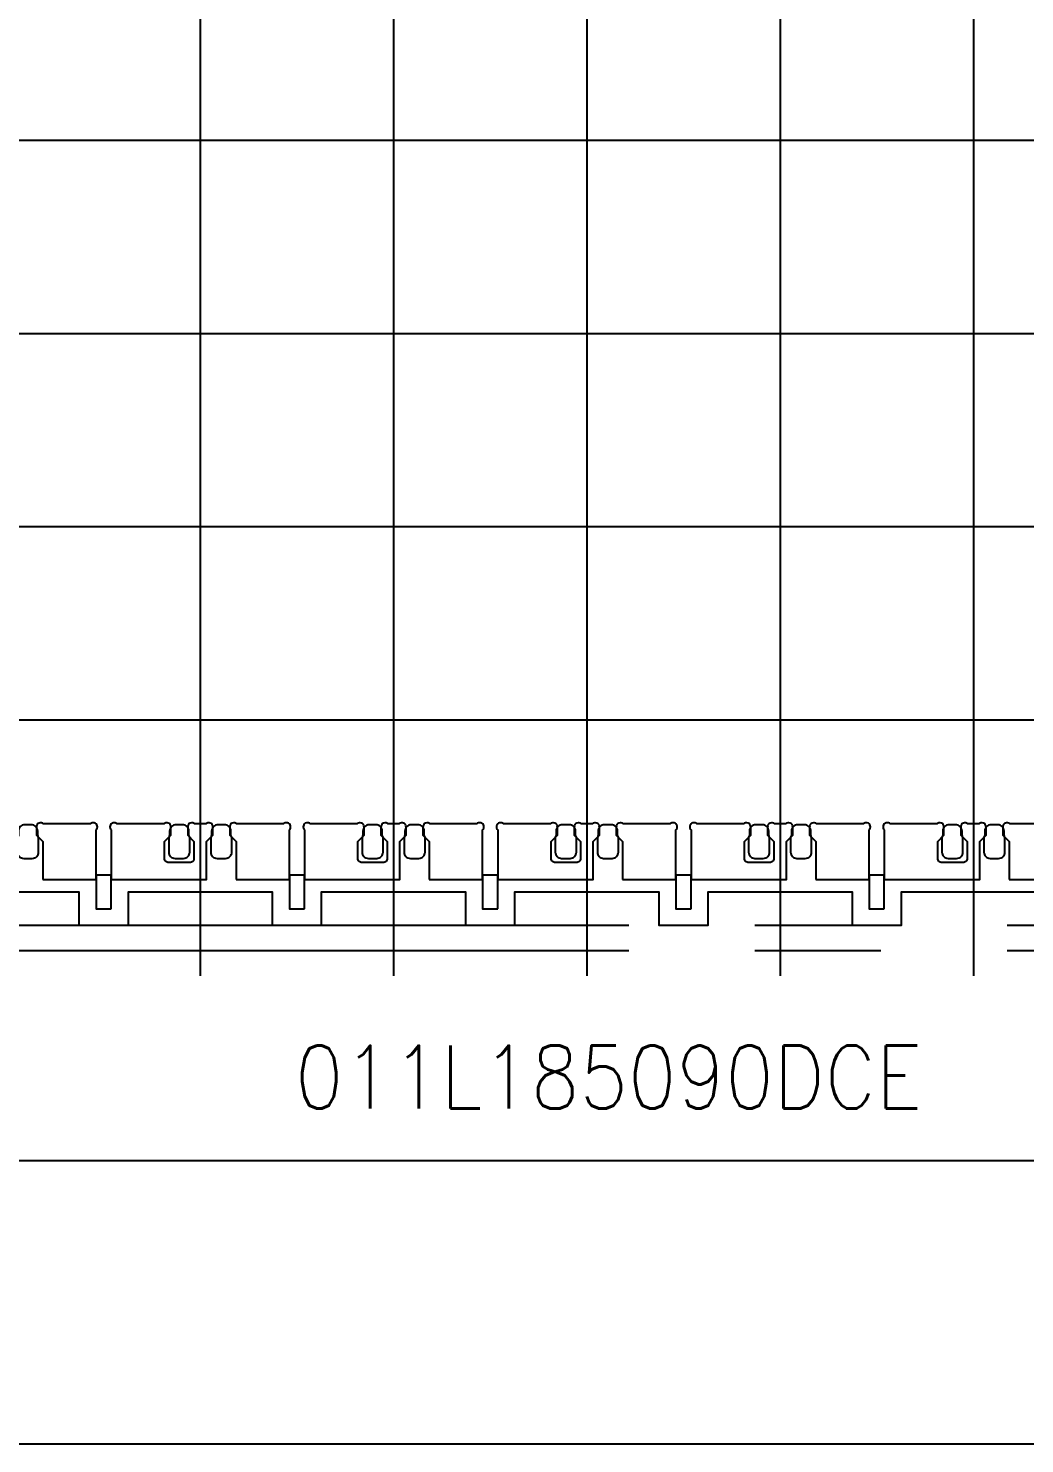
# Model space of a CAD drawing. Extents: x -105 to 405, y -68 to 126.
# Drawn here: x 269.91 to 281.76, y 27.81 to 44.66 of the extents above; entities that cross this region are included whole.
import ezdxf

# ---------------------------------------------------------------- set-up
doc = ezdxf.new("R2010")
doc.units = 0
doc.linetypes.add('PHANTOM', pattern=[15, 7.5, -1.5, 1.5, -1.5, 1.5, -1.5])
doc.layers.add('2', color=7, linetype='CONTINUOUS')
doc.layers.add('2D', color=4, linetype='CONTINUOUS')
doc.styles.add('ROMANS', font='romans.shx')

msp = doc.modelspace()

# ---------------------------------------------------------------- linework, layer by layer
at = {"layer": '2', "linetype": 'CONTINUOUS'}
msp.add_lwpolyline([(297.9078, 31.1749), (234.8045, 31.1749), (233.8045, 32.1749), (233.8045, 40.1749), (234.8045, 40.1749, 0.4142136), (235.8045, 41.1749), (235.8045, 48.1749, 0.4142136), (234.8045, 49.1749), (233.8045, 49.1749), (233.8045, 51.1749), (234.8045, 51.1749, 0.4142136), (235.8045, 52.1749), (235.8045, 59.1749, 0.4142136), (234.8045, 60.1749), (233.8045, 60.1749), (233.8045, 70.1749)], format="xyb", dxfattribs=at)
for points in [[(270.0795, 34.5249), (270.7145, 34.5249), (270.7145, 35.1142, 1.010051), (270.6438, 35.1849), (270.0902, 35.1849, 0.6718011), (270.0045, 35.1499), (270.0045, 35.0499), (270.0795, 34.9749), (270.0795, 34.7749)], [(272.0295, 34.7749), (272.0295, 34.9749), (272.1045, 35.0499), (272.1045, 35.1499, 0.6718011), (272.0188, 35.1849), (271.8902, 35.1849, 0.6718011), (271.8045, 35.1499), (271.8045, 35.0499), (271.8795, 34.9749), (271.8795, 34.7749, -0.4142136), (271.8295, 34.7249), (271.5795, 34.7249, -0.4142136), (271.5295, 34.7749), (271.5295, 34.9749), (271.6045, 35.0499), (271.6045, 35.1499, 0.6718011), (271.5188, 35.1849), (270.9652, 35.1849, 1.010051), (270.8945, 35.1142), (270.8945, 34.5249), (272.0295, 34.5249)], [(272.3795, 34.5249), (273.0145, 34.5249), (273.0145, 35.1142, 1.010051), (272.9438, 35.1849), (272.3902, 35.1849, 0.6718011), (272.3045, 35.1499), (272.3045, 35.0499), (272.3795, 34.9749), (272.3795, 34.7749)], [(274.3295, 34.7749), (274.3295, 34.9749), (274.4045, 35.0499), (274.4045, 35.1499, 0.6718011), (274.3188, 35.1849), (274.1902, 35.1849, 0.6718011), (274.1045, 35.1499), (274.1045, 35.0499), (274.1795, 34.9749), (274.1795, 34.7749, -0.4142136), (274.1295, 34.7249), (273.8795, 34.7249, -0.4142136), (273.8295, 34.7749), (273.8295, 34.9749), (273.9045, 35.0499), (273.9045, 35.1499, 0.6718011), (273.8188, 35.1849), (273.2652, 35.1849, 1.010051), (273.1945, 35.1142), (273.1945, 34.5249), (274.3295, 34.5249)], [(274.6795, 34.5249), (275.3145, 34.5249), (275.3145, 35.1142, 1.010051), (275.2438, 35.1849), (274.6902, 35.1849, 0.6718011), (274.6045, 35.1499), (274.6045, 35.0499), (274.6795, 34.9749), (274.6795, 34.7749)], [(276.6295, 34.7749), (276.6295, 34.9749), (276.7045, 35.0499), (276.7045, 35.1499, 0.6718011), (276.6188, 35.1849), (276.4902, 35.1849, 0.6718011), (276.4045, 35.1499), (276.4045, 35.0499), (276.4795, 34.9749), (276.4795, 34.7749, -0.4142136), (276.4295, 34.7249), (276.1795, 34.7249, -0.4142136), (276.1295, 34.7749), (276.1295, 34.9749), (276.2045, 35.0499), (276.2045, 35.1499, 0.6718011), (276.1188, 35.1849), (275.5652, 35.1849, 1.010051), (275.4945, 35.1142), (275.4945, 34.5249), (276.6295, 34.5249)], [(276.9795, 34.5249), (277.6145, 34.5249), (277.6145, 35.1142, 1.010051), (277.5438, 35.1849), (276.9902, 35.1849, 0.6718011), (276.9045, 35.1499), (276.9045, 35.0499), (276.9795, 34.9749), (276.9795, 34.7749)], [(278.9295, 34.7749), (278.9295, 34.9749), (279.0045, 35.0499), (279.0045, 35.1499, 0.6718011), (278.9188, 35.1849), (278.7902, 35.1849, 0.6718011), (278.7045, 35.1499), (278.7045, 35.0499), (278.7795, 34.9749), (278.7795, 34.7749, -0.4142136), (278.7295, 34.7249), (278.4795, 34.7249, -0.4142136), (278.4295, 34.7749), (278.4295, 34.9749), (278.5045, 35.0499), (278.5045, 35.1499, 0.6718011), (278.4188, 35.1849), (277.8652, 35.1849, 1.010051), (277.7945, 35.1142), (277.7945, 34.5249), (278.9295, 34.5249)], [(279.2795, 34.5249), (279.9145, 34.5249), (279.9145, 35.1142, 1.010051), (279.8438, 35.1849), (279.2902, 35.1849, 0.6718011), (279.2045, 35.1499), (279.2045, 35.0499), (279.2795, 34.9749), (279.2795, 34.7749)], [(281.2295, 34.7749), (281.2295, 34.9749), (281.3045, 35.0499), (281.3045, 35.1499, 0.6718011), (281.2188, 35.1849), (281.0902, 35.1849, 0.6718011), (281.0045, 35.1499), (281.0045, 35.0499), (281.0795, 34.9749), (281.0795, 34.7749, -0.4142136), (281.0295, 34.7249), (280.7795, 34.7249, -0.4142136), (280.7295, 34.7749), (280.7295, 34.9749), (280.8045, 35.0499), (280.8045, 35.1499, 0.6718011), (280.7188, 35.1849), (280.1652, 35.1849, 1.010051), (280.0945, 35.1142), (280.0945, 34.5249), (281.2295, 34.5249)], [(281.5795, 34.5249), (282.2145, 34.5249), (282.2145, 35.1142, 1.010051), (282.1438, 35.1849), (281.5902, 35.1849, 0.6718011), (281.5045, 35.1499), (281.5045, 35.0499), (281.5795, 34.9749), (281.5795, 34.7749)]]:
    msp.add_lwpolyline(points, format="xyb", close=True, dxfattribs=at)
at = {"layer": '2D'}
for p, q in [((271.9545, 96.9749), (271.9545, 33.3749)), ((274.2545, 96.9749), (274.2545, 33.3749)), ((276.5545, 96.9749), (276.5545, 33.3749)), ((278.8545, 96.9749), (278.8545, 33.3749)), ((281.1545, 96.9749), (281.1545, 33.3749)), ((236.7545, 43.3249), (293.3545, 43.3249)), ((236.7545, 41.0249), (293.3545, 41.0249)), ((236.7545, 38.7249), (293.3545, 38.7249)), ((236.7545, 36.4249), (293.3545, 36.4249))]:
    msp.add_line(p, q, dxfattribs=at)
at = {"layer": '2D', "color": 7, "linetype": 'CONTINUOUS'}
msp.add_line((241.9045, 27.8069), (288.2045, 27.8069), dxfattribs=at)
at = {"layer": '2D', "color": 3, "linetype": 'PHANTOM'}
for points in [[(237.0545, 62.4363, 0.2559241), (236.1314, 64.1216, -0.5477226), (236.1314, 66.2282, 0.2559241), (237.0545, 67.9135), (237.0545, 92.9363, 0.2559241), (236.1314, 94.6216, -0.9166595), (237.2852, 96.8288, 0.0990195), (238.0545, 96.6749), (292.0545, 96.6749, 0.0990195), (292.8237, 96.8288, -0.9166595), (293.9776, 94.6216, 0.2559241), (293.0545, 92.9363), (293.0545, 67.9135, 0.2559241), (293.9776, 66.2282, -0.5477226), (293.9776, 64.1216, 0.2559241), (293.0545, 62.4363), (293.0545, 37.4135, 0.2559241), (293.9776, 35.7282, -0.9166595), (292.8237, 33.5211, 0.0990195), (292.0545, 33.6749), (238.0545, 33.6749, 0.0990195), (237.2852, 33.5211, -0.9166595), (236.1314, 35.7282, 0.2559241), (237.0545, 37.4135)], [(237.3545, 62.4363, 0.2559241), (236.2929, 64.3744, -0.5477226), (236.2929, 65.9755, 0.2559241), (237.3545, 67.9135), (237.3545, 92.9363, 0.2559241), (236.2929, 94.8744, -0.9166595), (237.1699, 96.5519, 0.0990195), (238.0545, 96.3749), (292.0545, 96.3749, 0.0990195), (292.9391, 96.5519, -0.9166595), (293.816, 94.8744, 0.2559241), (292.7545, 92.9363), (292.7545, 67.9135, 0.2559241), (293.816, 65.9755, -0.5477226), (293.816, 64.3744, 0.2559241), (292.7545, 62.4363), (292.7545, 37.4135, 0.2559241), (293.816, 35.4755, -0.9166595), (292.9391, 33.798, 0.0990195), (292.0545, 33.9749), (238.0545, 33.9749, 0.0990195), (237.1699, 33.798, -0.9166595), (236.2929, 35.4755, 0.2559241), (237.3545, 37.4135)]]:
    msp.add_lwpolyline(points, format="xyb", close=True, dxfattribs=at)
at = {"layer": '2D', "linetype": 'CONTINUOUS'}
for points in [[(269.7795, 34.8499, 0.4142136), (269.8545, 34.7749), (269.9545, 34.7749, 0.4142136), (270.0295, 34.8499), (270.0295, 35.0249), (270.0195, 35.0499), (270.0195, 35.0999, 0.4142136), (269.9445, 35.1749), (269.8645, 35.1749, 0.4142136), (269.7895, 35.0999), (269.7895, 35.0499), (269.7795, 35.0249)], [(271.8295, 34.8499), (271.8295, 35.0249), (271.8195, 35.0499), (271.8195, 35.0999, 0.4142136), (271.7445, 35.1749), (271.6645, 35.1749, 0.4142136), (271.5895, 35.0999), (271.5895, 35.0499), (271.5795, 35.0249), (271.5795, 34.8499, 0.4142136), (271.6545, 34.7749), (271.7545, 34.7749, 0.4142136)], [(272.0795, 34.8499, 0.4142136), (272.1545, 34.7749), (272.2545, 34.7749, 0.4142136), (272.3295, 34.8499), (272.3295, 35.0249), (272.3195, 35.0499), (272.3195, 35.0999, 0.4142136), (272.2445, 35.1749), (272.1645, 35.1749, 0.4142136), (272.0895, 35.0999), (272.0895, 35.0499), (272.0795, 35.0249)], [(274.1295, 34.8499), (274.1295, 35.0249), (274.1195, 35.0499), (274.1195, 35.0999, 0.4142136), (274.0445, 35.1749), (273.9645, 35.1749, 0.4142136), (273.8895, 35.0999), (273.8895, 35.0499), (273.8795, 35.0249), (273.8795, 34.8499, 0.4142136), (273.9545, 34.7749), (274.0545, 34.7749, 0.4142136)], [(274.3795, 34.8499, 0.4142136), (274.4545, 34.7749), (274.5545, 34.7749, 0.4142136), (274.6295, 34.8499), (274.6295, 35.0249), (274.6195, 35.0499), (274.6195, 35.0999, 0.4142136), (274.5445, 35.1749), (274.4645, 35.1749, 0.4142136), (274.3895, 35.0999), (274.3895, 35.0499), (274.3795, 35.0249)], [(276.4295, 34.8499), (276.4295, 35.0249), (276.4195, 35.0499), (276.4195, 35.0999, 0.4142136), (276.3445, 35.1749), (276.2645, 35.1749, 0.4142136), (276.1895, 35.0999), (276.1895, 35.0499), (276.1795, 35.0249), (276.1795, 34.8499, 0.4142136), (276.2545, 34.7749), (276.3545, 34.7749, 0.4142136)], [(276.6795, 34.8499, 0.4142136), (276.7545, 34.7749), (276.8545, 34.7749, 0.4142136), (276.9295, 34.8499), (276.9295, 35.0249), (276.9195, 35.0499), (276.9195, 35.0999, 0.4142136), (276.8445, 35.1749), (276.7645, 35.1749, 0.4142136), (276.6895, 35.0999), (276.6895, 35.0499), (276.6795, 35.0249)], [(278.7295, 34.8499), (278.7295, 35.0249), (278.7195, 35.0499), (278.7195, 35.0999, 0.4142136), (278.6445, 35.1749), (278.5645, 35.1749, 0.4142136), (278.4895, 35.0999), (278.4895, 35.0499), (278.4795, 35.0249), (278.4795, 34.8499, 0.4142136), (278.5545, 34.7749), (278.6545, 34.7749, 0.4142136)], [(278.9795, 34.8499, 0.4142136), (279.0545, 34.7749), (279.1545, 34.7749, 0.4142136), (279.2295, 34.8499), (279.2295, 35.0249), (279.2195, 35.0499), (279.2195, 35.0999, 0.4142136), (279.1445, 35.1749), (279.0645, 35.1749, 0.4142136), (278.9895, 35.0999), (278.9895, 35.0499), (278.9795, 35.0249)], [(281.0295, 34.8499), (281.0295, 35.0249), (281.0195, 35.0499), (281.0195, 35.0999, 0.4142136), (280.9445, 35.1749), (280.8645, 35.1749, 0.4142136), (280.7895, 35.0999), (280.7895, 35.0499), (280.7795, 35.0249), (280.7795, 34.8499, 0.4142136), (280.8545, 34.7749), (280.9545, 34.7749, 0.4142136)], [(281.2795, 34.8499, 0.4142136), (281.3545, 34.7749), (281.4545, 34.7749, 0.4142136), (281.5295, 34.8499), (281.5295, 35.0249), (281.5195, 35.0499), (281.5195, 35.0999, 0.4142136), (281.4445, 35.1749), (281.3645, 35.1749, 0.4142136), (281.2895, 35.0999), (281.2895, 35.0499), (281.2795, 35.0249)]]:
    msp.add_lwpolyline(points, format="xyb", close=True, dxfattribs=at)
for points in [[(270.8945, 34.1749), (270.8945, 34.5749), (270.8045, 34.5749), (270.7145, 34.5749), (270.7145, 34.1749), (270.8045, 34.1749)], [(273.1945, 34.1749), (273.1945, 34.5749), (273.1045, 34.5749), (273.0145, 34.5749), (273.0145, 34.1749), (273.1045, 34.1749)], [(275.4945, 34.1749), (275.4945, 34.5749), (275.4045, 34.5749), (275.3145, 34.5749), (275.3145, 34.1749), (275.4045, 34.1749)], [(277.7945, 34.1749), (277.7945, 34.5749), (277.7045, 34.5749), (277.6145, 34.5749), (277.6145, 34.1749), (277.7045, 34.1749)], [(280.0945, 34.1749), (280.0945, 34.5749), (280.0045, 34.5749), (279.9145, 34.5749), (279.9145, 34.1749), (280.0045, 34.1749)]]:
    msp.add_lwpolyline(points, close=True, dxfattribs=at)
msp.add_lwpolyline([(282.0145, 34.3749), (280.2945, 34.3749), (280.2945, 33.9749), (280.0045, 33.9749), (279.7145, 33.9749), (279.7145, 34.3749), (277.9945, 34.3749), (277.9945, 33.9749), (277.7045, 33.9749), (277.4145, 33.9749), (277.4145, 34.3749), (275.6945, 34.3749), (275.6945, 33.9749), (275.4045, 33.9749), (275.1145, 33.9749), (275.1145, 34.3749), (273.3945, 34.3749), (273.3945, 33.9749), (273.1045, 33.9749), (272.8145, 33.9749), (272.8145, 34.3749), (271.0945, 34.3749), (271.0945, 33.9749), (270.8045, 33.9749), (270.5145, 33.9749), (270.5145, 34.3749), (268.7945, 34.3749)], dxfattribs=at)

# ---------------------------------------------------------------- texts
at = {"layer": '2', "style": 'ROMANS', "width": 0.9}
msp.add_text('011L185090DCE', height=0.750003, dxfattribs=at).set_placement((273.081, 31.7965))

doc.saveas('drawing.dxf')
